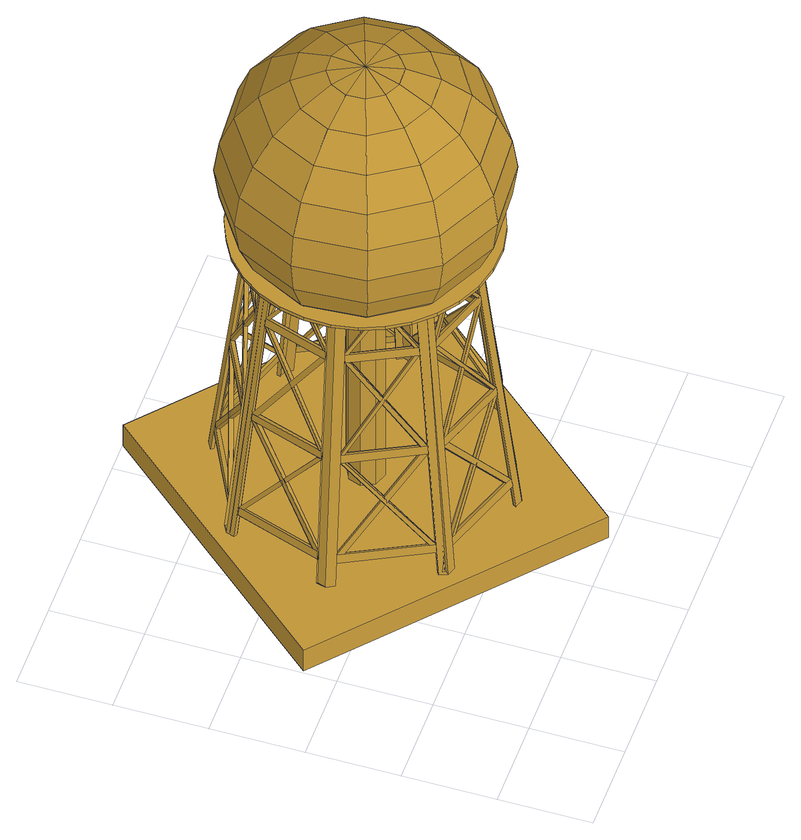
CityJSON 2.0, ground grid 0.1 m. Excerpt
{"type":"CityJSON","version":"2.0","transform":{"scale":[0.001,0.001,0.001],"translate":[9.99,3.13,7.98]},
"CityObjects":{
"cityfurniture1":{"type":"CityFurniture","attributes":{"function":"OTHERS"},"geometry":[{"type":"MultiSurface","lod":"3","boundaries":[[[0,1,2,3,4,5,6,7]],[[8,9,10,11,3,2,12,13]],[[14,15,16,17,18,19,20,21]],[[22,23,24,25,26,27,1,0]],[[28,29,27,26,30,31,32,33]],[[34,35,36,37,38,29,28,39]],[[21,20,38,37,40,41,42,43]],[[13,12,19,18,44,45,46,47]],[[0,7,48,49]],[[50,1,0,49]],[[2,1,50,51]],[[3,2,51,52]],[[4,3,52,53]],[[54,5,4,53]],[[55,6,5,54]],[[7,6,55,48]],[[55,54,53,52,51,50,49,48]],[[56,12,2,57]],[[58,10,9,59]],[[56,12,13,60]],[[61,60,56,57,62,63,58,59]],[[61,59,9,8]],[[63,62,3,11]],[[61,8,13,60]],[[3,2,57,62]],[[63,11,10,58]],[[64,65,20,19]],[[66,16,15,67]],[[65,20,21,68]],[[67,69,68,65,64,70,71,66]],[[69,67,15,14]],[[71,70,18,17]],[[68,69,14,21]],[[18,19,64,70]],[[71,17,16,66]],[[72,1,27,73]],[[74,24,23,75]],[[72,1,0,76]],[[77,76,72,73,78,79,74,75]],[[77,75,23,22]],[[79,78,26,25]],[[76,77,22,0]],[[26,27,73,78]],[[79,25,24,74]],[[80,19,12,81]],[[82,38,20,83]],[[84,46,45,85]],[[86,42,41,87]],[[88,29,38,89]],[[27,29,90,91]],[[35,34,92,93]],[[94,32,31,95]],[[94,95,96,97,91,90,98,99]],[[37,38,82,100]],[[28,29,88,101]],[[101,88,89,102,103,93,92,104]],[[87,41,40,105]],[[92,34,39,104]],[[81,12,13,106]],[[26,27,91,97]],[[47,46,84,107]],[[95,31,30,96]],[[86,87,105,100,82,83,108,109]],[[13,47,107,106]],[[44,18,110,111]],[[18,19,80,110]],[[90,29,28,98]],[[84,85,111,110,80,81,106,107]],[[21,43,109,108]],[[40,37,100,105]],[[85,45,44,111]],[[33,32,94,99]],[[102,37,36,103]],[[104,39,28,101]],[[28,33,99,98]],[[30,26,97,96]],[[83,20,21,108]],[[89,38,37,102]],[[43,42,86,109]],[[36,35,93,103]],[[112,113,114,115]],[[113,116,117,114]],[[116,118,119,117]],[[119,118,112,115]],[[114,117,119,115]],[[118,116,113,112]],[[120,121,122,123]],[[124,125,126,127]],[[122,121,125,124]],[[125,121,120,126]],[[123,122,124,127]],[[126,120,123,127]],[[128,129,130,131]],[[132,133,134,135]],[[130,129,132,135]],[[132,129,128,133]],[[131,130,135,134]],[[133,128,131,134]],[[136,137,138,139]],[[140,141,142,143]],[[138,137,141,140]],[[141,137,136,142]],[[139,138,140,143]],[[142,136,139,143]],[[144,145,146,147]],[[148,149,150,151]],[[152,153,154,155]],[[156,157,158,159]],[[160,161,162,163]],[[155,154,156,159]],[[164,165,166,167]],[[147,146,148,151]],[[162,168,169,161]],[[170,163,160,171]],[[172,165,164,173]],[[160,161,169,171]],[[166,174,175,167]],[[163,170,168,162]],[[156,154,153,157]],[[146,145,149,148]],[[158,152,155,159]],[[165,172,174,166]],[[150,144,147,151]],[[175,173,164,167]],[[174,172,173,175]],[[149,145,144,150]],[[168,169,171,170]],[[157,153,152,158]],[[176,177,178,179]],[[180,181,178,179]],[[181,182,183,180]],[[183,182,177,176]],[[176,179,180,183]],[[182,181,178,177]],[[184,185,186,187]],[[188,189,190,191]],[[189,187,184,188]],[[190,189,187,186]],[[191,185,184,188]],[[185,186,190,191]],[[192,193,194,195]],[[196,197,198,199]],[[197,194,195,196]],[[198,197,194,193]],[[199,192,195,196]],[[192,193,198,199]],[[200,201,202,203]],[[204,205,206,207]],[[205,203,200,204]],[[206,205,203,202]],[[207,201,200,204]],[[201,202,206,207]],[[208,209,210,211]],[[212,213,214,215]],[[216,217,218,219]],[[220,221,222,223]],[[224,225,226,227]],[[221,219,216,220]],[[228,229,230,231]],[[225,232,233,226]],[[234,235,236,237]],[[238,224,227,239]],[[222,221,219,218]],[[209,208,214,213]],[[220,223,217,216]],[[215,211,210,212]],[[231,230,236,235]],[[210,209,213,212]],[[238,232,225,224]],[[227,226,233,239]],[[236,230,229,237]],[[235,234,228,231]],[[228,229,237,234]],[[214,208,211,215]],[[233,232,238,239]],[[217,218,222,223]],[[240,241,242,243]],[[244,245,242,243]],[[246,244,245,247]],[[241,247,246,240]],[[240,243,244,246]],[[241,247,245,242]],[[248,249,250,251]],[[252,253,254,255]],[[255,254,250,249]],[[252,248,251,253]],[[248,249,255,252]],[[254,250,251,253]],[[256,257,258,259]],[[260,261,262,263]],[[261,259,258,262]],[[260,263,257,256]],[[257,258,262,263]],[[261,259,256,260]],[[264,265,266,267]],[[268,269,270,271]],[[270,269,266,265]],[[271,264,267,268]],[[264,265,270,271]],[[269,266,267,268]],[[272,273,274,275]],[[276,277,278,279]],[[280,281,282,283]],[[284,285,286,287]],[[288,289,290,291]],[[292,293,294,295]],[[296,297,298,299]],[[291,290,278,277]],[[300,301,302,303]],[[289,288,276,279]],[[302,301,298,297]],[[303,296,299,300]],[[293,281,280,294]],[[296,297,302,303]],[[286,274,275,285]],[[290,278,279,289]],[[282,281,293,292]],[[294,280,283,295]],[[287,286,274,273]],[[284,272,275,285]],[[272,273,287,284]],[[276,277,291,288]],[[283,282,292,295]],[[301,298,299,300]],[[119,304,305,118]],[[304,305,178,179]],[[306,307,178,179]],[[306,307,118,119]],[[119,306,179,304]],[[118,305,178,307]],[[121,308,185,309]],[[125,310,191,311]],[[125,121,309,310]],[[311,191,185,308]],[[185,309,310,191]],[[125,121,308,311]],[[129,312,192,313]],[[132,314,199,315]],[[132,129,313,314]],[[315,199,192,312]],[[199,192,313,314]],[[129,312,315,132]],[[137,316,201,317]],[[141,318,207,319]],[[141,137,317,318]],[[319,207,201,316]],[[201,317,318,207]],[[137,316,319,141]],[[145,320,210,321]],[[149,322,212,323]],[[154,324,217,325]],[[156,326,223,327]],[[156,154,325,326]],[[327,223,217,324]],[[237,328,329,234]],[[227,224,330,331]],[[217,325,326,223]],[[323,320,210,212]],[[329,328,165,164]],[[332,237,234,333]],[[330,224,334,169]],[[335,227,331,171]],[[165,332,333,164]],[[171,169,334,335]],[[154,324,327,156]],[[322,321,145,149]],[[328,237,332,165]],[[333,234,329,164]],[[149,323,320,145]],[[322,321,210,212]],[[331,330,169,171]],[[334,224,227,335]],[[117,116,336,337]],[[176,177,336,337]],[[338,176,177,339]],[[116,339,338,117]],[[338,117,337,176]],[[339,177,336,116]],[[340,120,341,184]],[[342,188,343,126]],[[341,184,188,343]],[[342,340,120,126]],[[126,343,341,120]],[[342,340,184,188]],[[128,344,195,345]],[[346,196,347,133]],[[347,344,195,196]],[[345,128,133,346]],[[133,347,344,128]],[[346,345,195,196]],[[348,136,349,200]],[[142,350,204,351]],[[351,349,200,204]],[[350,348,136,142]],[[142,351,349,136]],[[350,348,200,204]],[[352,211,353,146]],[[148,354,215,355]],[[356,153,357,216]],[[358,220,359,157]],[[161,360,361,160]],[[239,238,362,363]],[[235,236,364,365]],[[361,360,238,239]],[[359,357,216,220]],[[211,353,354,215]],[[148,146,353,354]],[[355,215,211,352]],[[238,360,161,362]],[[160,361,239,363]],[[173,172,366,367]],[[363,362,161,160]],[[358,356,153,157]],[[173,172,364,365]],[[367,235,236,366]],[[146,352,355,148]],[[172,366,236,364]],[[367,173,365,235]],[[157,359,357,153]],[[358,356,216,220]],[[181,368,369,180]],[[369,368,241,240]],[[240,241,370,371]],[[371,370,181,180]],[[180,369,240,371]],[[241,368,181,370]],[[255,372,373,252]],[[186,372,255,374]],[[252,373,190,375]],[[186,374,375,190]],[[373,372,186,190]],[[374,255,252,375]],[[263,262,376,377]],[[193,376,262,378]],[[263,377,198,379]],[[193,378,379,198]],[[377,376,193,198]],[[378,262,263,379]],[[270,380,381,271]],[[202,380,270,382]],[[271,381,206,383]],[[202,382,383,206]],[[381,380,202,206]],[[382,270,271,383]],[[276,384,209,385]],[[386,387,286,285]],[[213,388,288,389]],[[295,292,390,391]],[[302,392,393,303]],[[388,384,276,288]],[[226,225,390,391]],[[394,295,292,395]],[[218,392,302,396]],[[303,393,222,397]],[[398,399,229,228]],[[209,384,388,213]],[[225,395,394,226]],[[288,276,385,389]],[[218,396,397,222]],[[389,385,209,213]],[[395,292,390,225]],[[394,226,391,295]],[[229,387,386,228]],[[285,286,399,398]],[[286,387,229,399]],[[228,386,285,398]],[[393,392,218,222]],[[396,302,303,397]],[[400,401,182,183]],[[243,242,401,400]],[[402,242,243,403]],[[182,402,403,183]],[[243,400,183,403]],[[182,401,242,402]],[[404,254,253,405]],[[187,404,405,189]],[[253,254,406,407]],[[254,404,187,406]],[[189,405,253,407]],[[406,187,189,407]],[[408,409,261,260]],[[194,409,408,197]],[[260,261,410,411]],[[261,409,194,410]],[[197,408,260,411]],[[410,194,197,411]],[[412,413,269,268]],[[203,413,412,205]],[[268,269,414,415]],[[269,413,203,414]],[[205,412,268,415]],[[414,203,205,415]],[[208,416,279,417]],[[287,418,419,284]],[[289,420,214,421]],[[422,293,294,423]],[[424,425,301,300]],[[420,416,279,289]],[[219,425,424,221]],[[300,301,426,427]],[[301,425,219,426]],[[221,424,300,427]],[[419,418,230,231]],[[428,287,284,429]],[[231,230,428,429]],[[430,232,233,431]],[[426,219,221,427]],[[208,417,421,214]],[[430,232,422,293]],[[233,423,294,431]],[[214,420,416,208]],[[417,279,289,421]],[[230,418,287,428]],[[233,423,422,232]],[[284,419,231,429]],[[431,430,293,294]],[[245,432,433,244]],[[432,434,435,433]],[[435,434,436,437]],[[436,245,244,437]],[[244,433,435,437]],[[434,432,245,436]],[[438,439,440,441]],[[251,250,442,443]],[[250,440,439,442]],[[438,441,251,443]],[[441,440,250,251]],[[442,439,438,443]],[[444,445,446,447]],[[259,448,449,256]],[[259,445,444,448]],[[447,446,256,449]],[[446,445,259,256]],[[448,444,447,449]],[[450,451,452,453]],[[267,266,454,455]],[[266,451,450,454]],[[453,452,267,455]],[[452,451,266,267]],[[454,450,453,455]],[[456,457,458,459]],[[460,461,462,463]],[[464,465,466,467]],[[468,469,470,471]],[[281,460,463,280]],[[462,461,472,473]],[[474,475,273,272]],[[469,468,278,476]],[[472,281,280,473]],[[290,471,470,477]],[[299,298,478,479]],[[476,278,290,477]],[[278,468,471,290]],[[470,469,476,477]],[[298,466,465,478]],[[464,467,299,479]],[[273,457,456,272]],[[459,458,475,474]],[[461,460,281,472]],[[280,463,462,473]],[[467,466,298,299]],[[478,465,464,479]],[[458,457,273,475]],[[272,456,459,474]],[[246,480,481,247]],[[480,481,482,483]],[[484,485,482,483]],[[484,485,247,246]],[[484,483,480,246]],[[485,247,481,482]],[[486,487,488,489]],[[248,249,487,488]],[[490,489,486,491]],[[248,249,491,490]],[[491,486,487,249]],[[490,248,488,489]],[[492,493,494,495]],[[257,258,493,494]],[[496,495,492,497]],[[257,258,497,496]],[[497,492,493,258]],[[496,257,494,495]],[[498,499,500,501]],[[264,265,499,500]],[[502,501,498,503]],[[265,503,502,264]],[[503,498,499,265]],[[502,264,500,501]],[[504,505,506,507]],[[508,509,510,511]],[[512,513,514,515]],[[516,517,518,470]],[[296,297,513,514]],[[519,515,512,520]],[[275,274,521,522]],[[277,517,516,523]],[[524,525,282,283]],[[470,518,291,526]],[[297,520,519,296]],[[277,523,526,291]],[[506,505,274,275]],[[521,504,507,522]],[[520,512,513,297]],[[519,296,514,515]],[[518,517,277,291]],[[523,516,470,526]],[[525,282,509,510]],[[283,508,511,524]],[[283,508,509,282]],[[524,525,510,511]],[[505,504,521,274]],[[507,506,275,522]],[[527,528,529,530]],[[528,531,532,529]],[[531,533,534,532]],[[533,535,536,534]],[[535,537,538,536]],[[537,539,540,538]],[[539,541,542,540]],[[541,543,544,542]],[[543,545,546,544]],[[545,547,548,546]],[[547,549,550,548]],[[549,551,552,550]],[[551,553,554,552]],[[553,555,556,554]],[[555,557,558,556]],[[557,559,560,558]],[[559,561,562,560]],[[561,563,564,562]],[[563,565,566,564]],[[565,567,568,566]],[[567,569,570,568]],[[569,571,572,570]],[[571,573,574,572]],[[573,575,576,574]],[[575,577,578,576]],[[577,579,580,578]],[[579,581,582,580]],[[581,583,584,582]],[[583,585,586,584]],[[585,587,588,586]],[[587,589,590,588]],[[589,527,530,590]],[[528,527,589,587,585,583,581,579,577,575,573,571,569,567,565,563,561,559,557,555,553,551,549,547,545,543,541,539,537,535,533,531]],[[590,530,529,532,534,536,538,540,542,544,546,548,550,552,554,556,558,560,562,564,566,568,570,572,574,576,578,580,582,584,586,588]],[[591,592,593,594]],[[595,596,597,598]],[[594,595,598,591]],[[593,596,595,594]],[[592,597,596,593]],[[591,598,597,592]],[[599,600,601]],[[602,599,601,603]],[[602,603,604,605]],[[606,605,604,607]],[[608,606,607,609]],[[610,608,609,611]],[[612,610,611,613]],[[614,612,613,615]],[[616,600,599]],[[617,616,599,602]],[[618,617,602,605]],[[619,618,605,606]],[[620,619,606,608]],[[621,620,608,610]],[[622,621,610,612]],[[623,622,612,614]],[[624,600,616]],[[625,624,616,617]],[[626,625,617,618]],[[627,626,618,619]],[[628,627,619,620]],[[629,628,620,621]],[[630,629,621,622]],[[631,630,622,623]],[[632,600,624]],[[632,624,625,633]],[[634,633,625,626]],[[635,634,626,627]],[[636,635,627,628]],[[637,636,628,629]],[[638,637,629,630]],[[639,638,630,631]],[[640,600,632]],[[641,640,632,633]],[[642,641,633,634]],[[642,634,635,643]],[[644,643,635,636]],[[645,644,636,637]],[[646,645,637,638]],[[647,646,638,639]],[[600,640,648]],[[649,648,640,641]],[[650,649,641,642]],[[651,650,642,643]],[[652,651,643,644]],[[653,652,644,645]],[[654,653,645,646]],[[655,654,646,647]],[[656,600,648]],[[657,656,648,649]],[[658,657,649,650]],[[658,650,651,659]],[[660,659,651,652]],[[661,660,652,653]],[[662,661,653,654]],[[663,662,654,655]],[[664,600,656]],[[665,664,656,657]],[[666,665,657,658]],[[667,666,658,659]],[[668,667,659,660]],[[669,668,660,661]],[[670,669,661,662]],[[671,670,662,663]],[[672,600,664]],[[672,664,665,673]],[[673,665,666,674]],[[675,674,666,667]],[[676,675,667,668]],[[677,676,668,669]],[[678,677,669,670]],[[679,678,670,671]],[[680,600,672]],[[681,680,672,673]],[[681,673,674,682]],[[683,682,674,675]],[[684,683,675,676]],[[685,684,676,677]],[[686,685,677,678]],[[687,686,678,679]],[[688,600,680]],[[688,680,681,689]],[[690,689,681,682]],[[691,690,682,683]],[[692,691,683,684]],[[693,692,684,685]],[[694,693,685,686]],[[695,694,686,687]],[[600,688,601]],[[603,601,688,689]],[[604,603,689,690]],[[604,690,691,607]],[[609,607,691,692]],[[611,609,692,693]],[[613,611,693,694]],[[615,613,694,695]],[[696,614,615,697]],[[698,696,697,699]],[[700,698,699,701]],[[702,700,701]],[[703,623,614,696]],[[704,703,696,698]],[[705,704,698,700]],[[702,705,700]],[[706,631,623,703]],[[707,706,703,704]],[[707,704,705,708]],[[702,708,705]],[[709,639,631,706]],[[710,709,706,707]],[[711,710,707,708]],[[702,711,708]],[[712,647,639,709]],[[713,712,709,710]],[[714,713,710,711]],[[702,714,711]],[[715,655,647,712]],[[716,715,712,713]],[[716,713,714,717]],[[702,717,714]],[[718,663,655,715]],[[719,718,715,716]],[[720,719,716,717]],[[702,720,717]],[[721,671,663,718]],[[722,721,718,719]],[[723,722,719,720]],[[702,723,720]],[[724,679,671,721]],[[725,724,721,722]],[[726,725,722,723]],[[702,726,723]],[[727,687,679,724]],[[728,727,724,725]],[[729,728,725,726]],[[702,729,726]],[[730,695,687,727]],[[731,730,727,728]],[[732,731,728,729]],[[702,732,729]],[[697,615,695,730]],[[699,697,730,731]],[[701,699,731,732]],[[702,701,732]],[[733,734,735,736,737,738,739,740]],[[741,742,740,739]],[[743,741,739,738]],[[744,745,736,735]],[[745,746,737,736]],[[746,743,738,737]],[[744,747,748,742,741,743,746,745]],[[747,744,735,734]],[[748,747,734,733]],[[742,748,733,740]]]}]}
},
"vertices":[
[261,94,38],[258,137,398],[173,165,398],[145,132,38],[154,129,38],[182,161,388],[248,139,388],[251,97,38],[95,233,38],[137,236,388],[168,173,388],[140,141,38],[133,245,398],[90,242,38],[230,408,38],[233,366,388],[170,335,388],[138,363,38],[129,358,38],[162,330,398],[242,370,398],[239,413,38],[270,98,38],[267,140,388],[330,171,388],[362,144,38],[371,148,38],[338,177,398],[410,264,38],[366,261,398],[374,158,38],[342,185,388],[364,252,388],[406,255,38],[363,270,388],[332,333,388],[359,365,38],[355,374,38],[327,341,398],[405,273,38],[345,377,38],[318,345,388],[251,368,388],[248,410,38],[126,349,38],[158,321,388],[135,255,388],[93,252,38],[253,100,37],[262,97,37],[259,140,397],[175,169,397],[146,136,37],[156,133,37],[183,165,387],[250,142,387],[137,247,397],[177,167,397],[172,175,387],[140,238,387],[94,244,37],[98,235,37],[148,134,37],[144,143,37],[164,326,397],[244,366,397],[172,331,387],[235,363,387],[241,409,37],[232,405,37],[131,355,37],[140,359,37],[256,140,397],[336,180,397],[328,175,387],[265,144,387],[259,97,37],[268,102,37],[369,152,37],[360,147,37],[166,329,397],[137,244,397],[325,337,397],[241,366,397],[139,253,387],[162,320,387],[250,364,387],[317,342,387],[363,259,397],[323,339,397],[363,262,397],[334,178,397],[359,269,387],[328,331,387],[361,253,387],[338,187,387],[370,159,37],[367,149,37],[406,265,37],[403,256,37],[354,370,37],[406,262,37],[351,372,37],[356,363,37],[401,271,37],[344,373,37],[94,241,37],[97,250,37],[238,409,37],[247,406,37],[133,357,37],[130,347,37],[251,100,68],[157,132,68],[158,136,67],[252,104,67],[158,133,78],[159,137,77],[251,102,78],[252,105,77],[144,145,78],[100,233,78],[98,233,68],[143,144,68],[102,235,67],[103,235,77],[147,147,77],[146,146,67],[142,360,78],[230,403,78],[230,405,68],[141,360,68],[232,400,77],[144,356,77],[143,357,67],[232,401,67],[358,147,78],[270,103,78],[270,102,68],[359,146,68],[268,105,67],[268,106,77],[356,150,77],[357,150,67],[403,254,68],[402,254,78],[370,161,78],[371,160,68],[366,162,77],[398,256,77],[399,256,67],[367,161,67],[357,362,68],[356,361,78],[400,273,78],[401,273,68],[397,271,77],[353,359,77],[354,360,67],[398,271,67],[341,370,77],[342,373,78],[343,374,68],[342,371,67],[102,251,77],[98,252,78],[97,252,68],[101,251,67],[249,406,68],[249,405,78],[247,402,67],[247,401,77],[130,345,78],[133,344,77],[129,346,68],[133,345,67],[251,120,197],[250,116,198],[167,144,198],[168,148,197],[169,148,207],[168,145,208],[250,117,208],[251,121,207],[114,234,198],[153,156,198],[154,157,208],[115,234,208],[118,236,197],[119,236,207],[157,159,207],[157,158,197],[153,350,198],[154,349,208],[231,388,208],[231,389,198],[233,386,197],[233,384,207],[155,346,207],[155,346,197],[269,117,198],[347,156,198],[346,157,208],[269,118,208],[267,121,197],[267,122,207],[344,161,207],[345,160,197],[386,253,208],[358,171,208],[359,170,198],[387,253,198],[356,172,197],[355,172,207],[382,254,207],[383,255,197],[386,272,198],[347,350,198],[346,349,208],[385,272,208],[382,270,197],[381,270,207],[342,348,207],[343,349,197],[333,363,198],[332,362,208],[331,358,207],[332,359,197],[145,334,207],[141,335,208],[114,253,208],[118,252,207],[250,389,208],[249,385,207],[144,335,197],[116,252,197],[113,253,198],[141,336,198],[250,390,198],[248,387,197],[250,135,327],[249,132,328],[177,156,328],[179,159,327],[179,160,337],[178,156,338],[250,136,337],[249,133,338],[134,237,337],[131,236,338],[164,169,338],[168,170,337],[133,237,327],[167,170,327],[163,168,328],[130,235,328],[167,335,337],[234,369,337],[232,372,338],[165,339,338],[166,336,327],[165,340,328],[232,373,328],[234,370,327],[266,138,337],[267,134,338],[334,167,338],[333,171,337],[333,170,327],[335,166,328],[268,133,328],[266,136,327],[157,324,337],[153,325,338],[129,254,338],[133,253,337],[372,252,328],[370,252,338],[347,181,338],[347,181,328],[320,346,337],[322,350,338],[251,374,338],[250,370,337],[156,324,327],[132,253,327],[128,254,328],[152,326,328],[368,253,327],[344,182,327],[343,183,337],[367,253,337],[251,375,328],[323,351,328],[321,347,327],[250,371,327],[365,269,337],[369,271,338],[336,338,338],[332,336,337],[333,337,327],[337,338,328],[370,271,328],[367,269,327],[176,145,197],[174,141,198],[245,108,77],[244,104,78],[103,227,78],[150,163,198],[153,165,197],[107,228,77],[223,400,78],[160,353,198],[161,350,197],[225,396,77],[277,106,78],[340,153,198],[338,156,197],[275,110,77],[362,178,198],[399,247,78],[395,248,77],[358,179,197],[397,280,78],[350,343,198],[347,342,197],[393,278,77],[138,329,198],[142,327,197],[325,365,198],[324,361,197],[101,259,78],[105,258,77],[256,402,78],[255,399,77],[245,118,198],[246,121,197],[164,135,77],[163,131,78],[141,150,78],[116,230,198],[145,152,77],[120,231,197],[226,387,198],[147,362,78],[148,358,77],[228,383,197],[353,144,78],[273,120,198],[351,148,77],[272,123,197],[372,166,78],[385,248,198],[382,250,197],[368,167,77],[359,356,78],[383,277,198],[355,355,77],[380,275,197],[255,389,198],[254,385,197],[337,375,78],[336,371,77],[114,258,198],[118,257,197],[128,340,78],[132,339,77],[243,134,328],[244,137,327],[174,143,208],[175,146,207],[132,230,328],[136,232,327],[151,163,208],[155,164,207],[227,371,328],[228,367,327],[159,352,208],[161,349,207],[273,136,328],[271,139,327],[340,154,208],[339,158,207],[370,246,328],[360,177,208],[134,259,327],[130,260,328],[366,247,327],[357,178,207],[257,373,328],[256,369,327],[367,276,328],[364,275,327],[325,360,207],[326,364,208],[349,344,208],[345,342,207],[143,328,207],[139,329,208],[183,158,327],[181,154,328],[246,119,208],[247,122,207],[161,172,328],[165,174,327],[117,231,208],[121,232,207],[170,338,327],[169,342,328],[227,386,208],[229,382,207],[330,168,327],[331,165,328],[273,120,208],[271,124,207],[349,185,328],[385,249,208],[151,322,328],[155,320,327],[345,186,327],[381,250,207],[318,352,328],[317,348,327],[335,333,327],[339,335,328],[383,276,208],[379,274,207],[115,257,208],[119,256,207],[254,388,208],[253,384,207],[211,151,388],[212,155,387],[215,150,388],[216,154,387],[182,155,338],[183,159,337],[156,206,387],[153,204,388],[155,200,388],[158,202,387],[162,173,338],[166,174,337],[201,350,388],[197,349,388],[199,345,387],[203,347,387],[169,341,338],[171,337,337],[299,156,388],[303,158,388],[301,161,387],[297,159,387],[330,165,338],[329,169,337],[152,291,387],[148,292,388],[147,288,388],[151,287,387],[289,355,388],[285,356,388],[284,353,387],[288,351,387],[344,300,387],[347,302,388],[345,306,388],[342,304,387],[352,214,388],[353,218,388],[349,219,387],[348,215,387],[318,351,338],[316,347,337],[156,320,337],[152,321,338],[348,185,338],[344,187,337],[338,334,338],[334,332,337],[219,153,387],[218,149,388],[214,150,388],[215,154,387],[246,138,337],[245,134,338],[153,203,388],[151,207,388],[155,209,387],[157,205,387],[136,233,337],[133,232,338],[200,350,388],[204,352,388],[206,348,387],[202,347,387],[230,367,337],[228,370,338],[300,156,388],[296,154,388],[294,158,387],[298,160,387],[270,139,337],[271,136,338],[147,289,388],[146,285,388],[149,284,387],[151,288,387],[280,354,387],[282,357,388],[286,356,388],[285,352,387],[347,303,388],[349,299,388],[345,297,387],[343,301,387],[353,217,388],[354,221,388],[350,223,387],[364,273,337],[367,275,338],[131,258,338],[135,257,337],[369,248,338],[254,368,337],[255,372,338],[365,249,337],[356,161,402],[336,142,402],[336,142,398],[356,161,398],[312,128,402],[312,128,398],[287,118,402],[287,118,398],[260,113,402],[260,113,398],[232,114,402],[232,114,398],[205,120,402],[205,120,398],[180,132,402],[180,132,398],[158,148,402],[158,148,398],[139,168,402],[139,168,398],[125,191,402],[125,191,398],[115,216,402],[115,216,398],[110,243,402],[110,243,398],[111,271,402],[111,271,398],[117,298,402],[117,298,398],[128,323,402],[128,323,398],[144,345,402],[144,345,398],[164,364,402],[164,364,398],[188,378,402],[188,378,398],[213,388,402],[213,388,398],[240,393,402],[240,393,398],[268,392,402],[268,392,398],[294,386,402],[294,386,398],[319,375,402],[319,375,398],[342,359,402],[342,359,398],[361,339,402],[361,339,398],[375,316,402],[375,316,398],[385,290,402],[385,290,398],[390,263,402],[390,263,398],[389,235,402],[389,235,398],[383,209,402],[383,209,398],[371,184,402],[371,184,398],[3,236,38],[267,6,38],[497,270,38],[233,500,38],[233,500,8],[497,270,8],[267,6,8],[3,236,8],[257,291,627],[250,253,632],[275,282,627],[264,327,612],[299,310,612],[320,333,588],[270,357,588],[275,381,557],[335,351,557],[278,395,520],[345,362,520],[279,400,482],[348,366,482],[278,395,443],[345,362,443],[275,381,407],[335,351,407],[237,290,627],[226,324,612],[215,353,588],[208,376,557],[203,390,520],[201,395,482],[203,390,443],[208,376,407],[221,279,627],[193,302,612],[170,323,588],[152,338,557],[141,348,520],[137,352,482],[141,348,443],[152,338,407],[212,261,627],[176,268,612],[146,273,588],[122,278,557],[108,281,520],[103,282,482],[108,281,443],[122,278,407],[213,241,627],[179,229,612],[150,219,588],[127,211,557],[113,206,520],[108,204,482],[113,206,443],[127,211,407],[224,224,627],[201,197,612],[180,173,588],[165,155,557],[155,144,520],[151,140,482],[155,144,443],[165,155,407],[242,215,627],[236,180,612],[230,149,588],[225,126,557],[222,111,520],[221,106,482],[222,111,443],[225,126,407],[263,216,627],[274,182,612],[284,153,588],[292,130,557],[297,116,520],[299,111,482],[297,116,443],[292,130,407],[279,228,627],[306,204,612],[330,183,588],[348,168,557],[359,158,520],[363,155,482],[359,158,443],[348,168,407],[288,246,627],[324,239,612],[354,233,588],[377,228,557],[392,225,520],[397,224,482],[392,225,443],[377,228,407],[287,266,627],[321,278,612],[350,288,588],[373,295,557],[387,300,520],[392,302,482],[387,300,443],[373,295,407],[270,357,376],[320,333,376],[264,327,352],[299,310,352],[257,291,337],[275,282,337],[250,253,332],[215,353,376],[226,324,352],[237,290,337],[170,323,376],[193,302,352],[221,279,337],[146,273,376],[176,268,352],[212,261,337],[150,219,376],[179,229,352],[213,241,337],[180,173,376],[201,197,352],[224,224,337],[230,149,376],[236,180,352],[242,215,337],[284,153,376],[274,182,352],[263,216,337],[330,183,376],[306,204,352],[279,228,337],[354,233,376],[324,239,352],[288,246,337],[350,288,376],[321,278,352],[287,266,337],[270,255,38],[265,240,38],[251,233,38],[237,238,38],[230,252,38],[235,266,38],[249,273,38],[263,268,38],[249,273,398],[263,268,398],[235,266,398],[251,233,398],[237,238,398],[230,252,398],[265,240,398],[270,255,398]
]}
